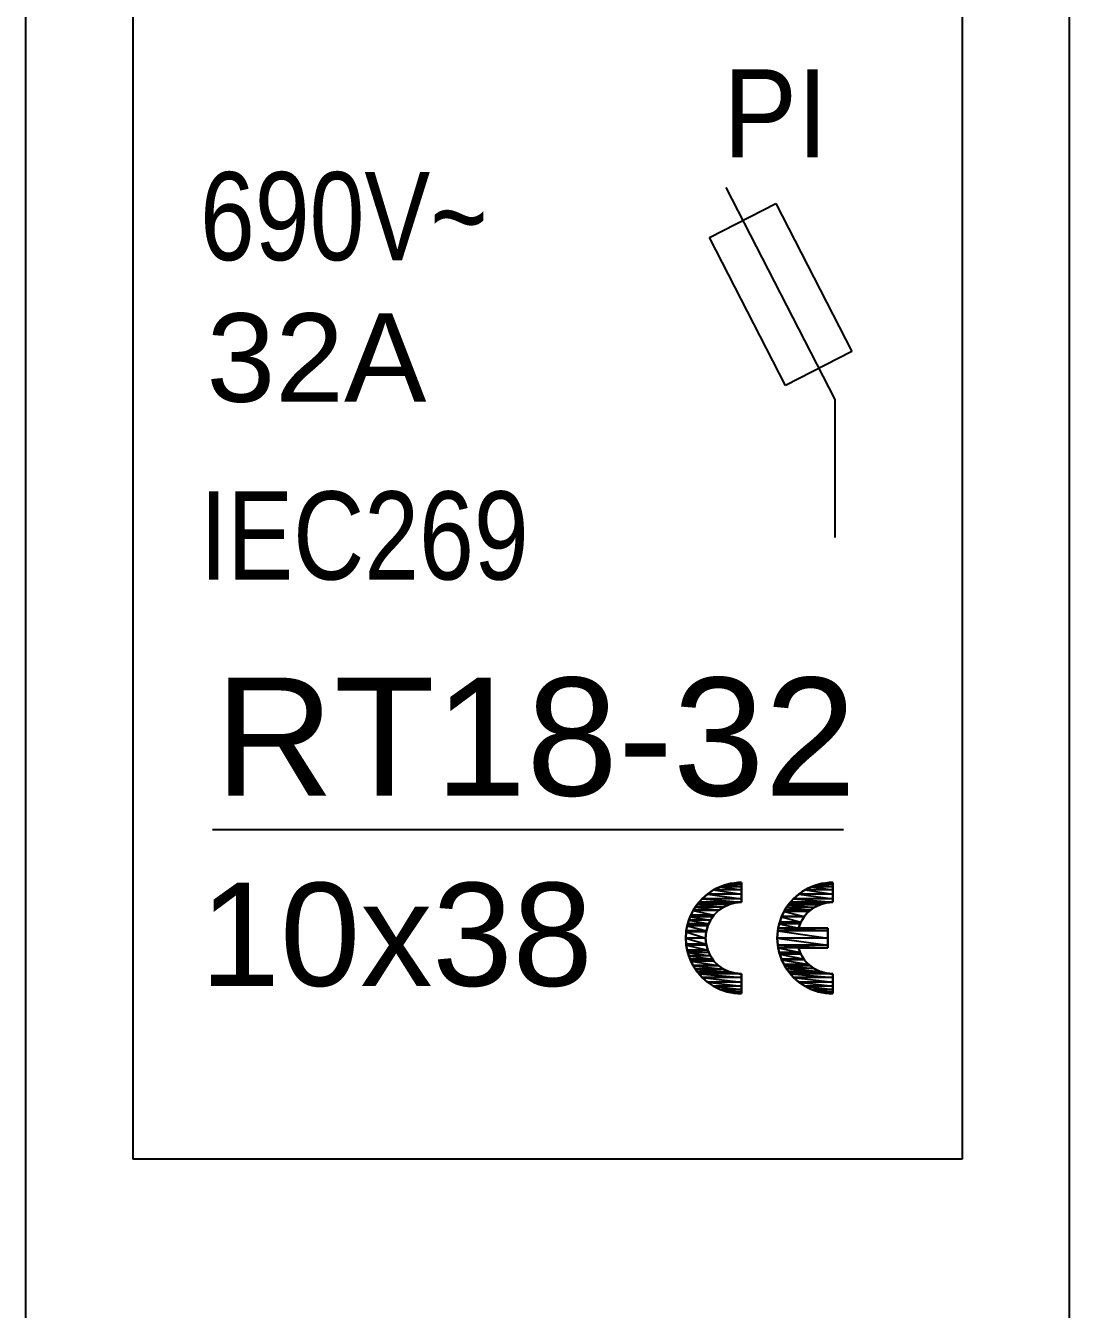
# Model space of a CAD drawing. Header units: millimetres. Extents: x -208796 to -83323, y 30910 to 103951.
# Drawn here: x -99721.23 to -99703.26, y 32904.13 to 32926.24 of the extents above; entities that cross this region are included whole.
import ezdxf

# ---------------------------------------------------------------- set-up
doc = ezdxf.new("R2010")
doc.units = ezdxf.units.MM
doc.header["$LTSCALE"] = 3
doc.layers.add('DUT', color=7, linetype='Continuous')
doc.styles.add('Arial', font='arial.ttf')

# ---------------------------------------------------------------- blocks, each defined once
blk = doc.blocks.new('*U99')
for p, q in [((8.986, 0), (8.986, 79.4816)), ((26.958, 79.4816), (26.958, 0)), ((10.8339, 51.8402), (10.8339, 20.4526)), ((25.1102, 51.8402), (25.1102, 20.4526)), ((21.0418, 37.1903), (22.9184, 33.5372)), ((20.7646, 36.3277), (21.9044, 36.9133)), ((21.9044, 36.9133), (23.2129, 34.3662)), ((22.073, 33.7806), (20.7646, 36.3277)), ((23.2129, 34.3662), (22.073, 33.7806)), ((22.9184, 33.5372), (22.9184, 31.1634)), ((12.2031, 26.1314), (23.0673, 26.1314)), ((21.2476, 25.2147), (21.1846, 25.2084)), ((21.3115, 25.2167), (21.2476, 25.2147)), ((21.3115, 25.2167), (21.3115, 25.2167)), ((22.8211, 25.2147), (22.7581, 25.2084)), ((22.885, 25.2167), (22.8211, 25.2147)), ((22.885, 25.2167), (22.885, 25.2167)), ((20.7299, 25.0199), (20.6818, 24.9806)), ((20.7803, 25.056), (20.7299, 25.0199)), ((20.833, 25.0885), (20.7803, 25.056)), ((20.8875, 25.1179), (20.833, 25.0885)), ((20.944, 25.1435), (20.8875, 25.1179)), ((21.002, 25.1655), (20.944, 25.1435)), ((21.0617, 25.1836), (21.002, 25.1655)), ((21.1225, 25.1981), (21.0617, 25.1836)), ((21.1846, 25.2084), (21.1225, 25.1981)), ((22.3034, 25.0199), (22.2553, 24.9806)), ((22.3538, 25.056), (22.3034, 25.0199)), ((22.4065, 25.0885), (22.3538, 25.056)), ((22.461, 25.1179), (22.4065, 25.0885)), ((22.5175, 25.1435), (22.461, 25.1179)), ((22.5755, 25.1655), (22.5175, 25.1435)), ((22.6352, 25.1836), (22.5755, 25.1655)), ((22.696, 25.1981), (22.6352, 25.1836)), ((22.7581, 25.2084), (22.696, 25.1981)), ((20.5165, 24.7926), (20.4829, 24.7383)), ((20.5534, 24.8439), (20.5165, 24.7926)), ((20.5933, 24.8925), (20.5534, 24.8439)), ((20.6363, 24.938), (20.5933, 24.8925)), ((20.6818, 24.9806), (20.6363, 24.938)), ((20.9692, 24.773), (20.9367, 24.7497)), ((21.0032, 24.7939), (20.9692, 24.773)), ((21.0383, 24.8129), (21.0032, 24.7939)), ((21.0747, 24.8294), (21.0383, 24.8129)), ((21.1121, 24.8435), (21.0747, 24.8294)), ((21.1506, 24.8552), (21.1121, 24.8435)), ((21.1898, 24.8645), (21.1506, 24.8552)), ((21.2297, 24.8712), (21.1898, 24.8645)), ((21.2702, 24.8752), (21.2297, 24.8712)), ((21.3115, 24.8765), (21.2702, 24.8752)), ((21.3115, 24.8765), (21.3115, 24.8765)), ((22.0899, 24.7926), (22.0563, 24.7383)), ((22.1269, 24.8439), (22.0899, 24.7926)), ((22.1668, 24.8925), (22.1269, 24.8439)), ((22.2098, 24.938), (22.1668, 24.8925)), ((22.2553, 24.9806), (22.2098, 24.938)), ((22.554, 24.7804), (22.5139, 24.7524)), ((22.5964, 24.8051), (22.554, 24.7804)), ((22.6407, 24.8264), (22.5964, 24.8051)), ((22.6869, 24.844), (22.6407, 24.8264)), ((22.7345, 24.8581), (22.6869, 24.844)), ((22.7836, 24.8683), (22.7345, 24.8581)), ((22.8337, 24.8745), (22.7836, 24.8683)), ((22.885, 24.8765), (22.8337, 24.8745)), ((22.885, 24.8765), (22.885, 24.8765)), ((20.4045, 24.5656), (20.3866, 24.5056)), ((20.4266, 24.6244), (20.4045, 24.5656)), ((20.4527, 24.6821), (20.4266, 24.6244)), ((20.4829, 24.7383), (20.4527, 24.6821)), ((20.4829, 24.7383), (20.4829, 24.7383)), ((20.7775, 24.5682), (20.758, 24.5321)), ((20.7991, 24.6033), (20.7775, 24.5682)), ((20.7775, 24.5682), (20.7775, 24.5682)), ((20.8229, 24.6363), (20.7991, 24.6033)), ((20.8487, 24.6677), (20.8229, 24.6363)), ((20.8764, 24.697), (20.8487, 24.6677)), ((20.9056, 24.7244), (20.8764, 24.697)), ((20.9367, 24.7497), (20.9056, 24.7244)), ((21.9779, 24.5656), (21.96, 24.5056)), ((22, 24.6244), (21.9779, 24.5656)), ((22.0261, 24.6821), (22, 24.6244)), ((22.0563, 24.7383), (22.0261, 24.6821)), ((22.0563, 24.7383), (22.0563, 24.7383)), ((22.3514, 24.5695), (22.3281, 24.5251)), ((22.3781, 24.6113), (22.3514, 24.5695)), ((22.4078, 24.6509), (22.3781, 24.6113)), ((22.4405, 24.6876), (22.4078, 24.6509)), ((22.4758, 24.7215), (22.4405, 24.6876)), ((22.5139, 24.7524), (22.4758, 24.7215)), ((20.3626, 24.3836), (20.3566, 24.3219)), ((20.3725, 24.445), (20.3626, 24.3836)), ((20.3866, 24.5056), (20.3725, 24.445)), ((20.7, 24.3397), (20.6961, 24.2999)), ((20.7063, 24.3793), (20.7, 24.3397)), ((20.7154, 24.4183), (20.7063, 24.3793)), ((20.727, 24.457), (20.7154, 24.4183)), ((20.7412, 24.4949), (20.727, 24.457)), ((20.758, 24.5321), (20.7412, 24.4949)), ((21.936, 24.3836), (21.93, 24.3219)), ((21.9459, 24.445), (21.936, 24.3836)), ((21.96, 24.5056), (21.9459, 24.445)), ((22.3083, 24.4786), (22.2923, 24.4299)), ((22.2923, 24.4299), (22.7999, 24.4299)), ((22.3281, 24.5251), (22.3083, 24.4786)), ((22.7999, 24.4299), (22.7999, 24.0897)), ((20.3566, 24.3219), (20.3547, 24.2599)), ((20.3547, 24.2599), (20.3566, 24.1981)), ((20.3566, 24.1981), (20.3626, 24.1363)), ((20.3626, 24.1363), (20.3725, 24.0751)), ((20.6961, 24.2999), (20.6949, 24.26)), ((20.6949, 24.26), (20.6961, 24.2202)), ((20.6961, 24.2202), (20.7, 24.1804)), ((20.7, 24.1804), (20.7063, 24.141)), ((20.7063, 24.141), (20.7154, 24.1017)), ((21.93, 24.3219), (21.9281, 24.2599)), ((21.9281, 24.2599), (21.93, 24.1981)), ((21.93, 24.1981), (21.936, 24.1363)), ((21.936, 24.1363), (21.9459, 24.0751)), ((20.3725, 24.0751), (20.3866, 24.0143)), ((20.3866, 24.0143), (20.4045, 23.9545)), ((20.4045, 23.9545), (20.4266, 23.8955)), ((20.4266, 23.8955), (20.4527, 23.8379)), ((20.7154, 24.1017), (20.727, 24.0632)), ((20.727, 24.0632), (20.7412, 24.0252)), ((20.7412, 24.0252), (20.758, 23.988)), ((20.758, 23.988), (20.7775, 23.9516)), ((20.7775, 23.9516), (20.7775, 23.9516)), ((20.7775, 23.9516), (20.7991, 23.9168)), ((20.7991, 23.9168), (20.8229, 23.8837)), ((21.9459, 24.0751), (21.96, 24.0143)), ((21.96, 24.0143), (21.9779, 23.9545)), ((21.9779, 23.9545), (22, 23.8955)), ((22, 23.8955), (22.0261, 23.8379)), ((22.2923, 24.0897), (22.7999, 24.0897)), ((22.2923, 24.0897), (22.2923, 24.0897)), ((22.2923, 24.0897), (22.3083, 24.0413)), ((22.3083, 24.0413), (22.3281, 23.9948)), ((22.3281, 23.9948), (22.3514, 23.9506)), ((22.3514, 23.9506), (22.3781, 23.9086)), ((22.3781, 23.9086), (22.4078, 23.8693)), ((20.4527, 23.8379), (20.4829, 23.7814)), ((20.4829, 23.7814), (20.4829, 23.7814)), ((20.4829, 23.7814), (20.5165, 23.7273)), ((20.5165, 23.7273), (20.5534, 23.6759)), ((20.5534, 23.6759), (20.5933, 23.6274)), ((20.8229, 23.8837), (20.8487, 23.8525)), ((20.8487, 23.8525), (20.8764, 23.823)), ((20.8764, 23.823), (20.9056, 23.7957)), ((20.9056, 23.7957), (20.9367, 23.7703)), ((20.9367, 23.7703), (20.9692, 23.747)), ((20.9692, 23.747), (21.0032, 23.7259)), ((21.0032, 23.7259), (21.0383, 23.7071)), ((21.0383, 23.7071), (21.0747, 23.6906)), ((21.0747, 23.6906), (21.1121, 23.6765)), ((21.1121, 23.6765), (21.1506, 23.6646)), ((21.1506, 23.6646), (21.1898, 23.6555)), ((22.0261, 23.8379), (22.0563, 23.7814)), ((22.0563, 23.7814), (22.0563, 23.7814)), ((22.0563, 23.7814), (22.0899, 23.7273)), ((22.0899, 23.7273), (22.1269, 23.6759)), ((22.1269, 23.6759), (22.1668, 23.6274)), ((22.4078, 23.8693), (22.4405, 23.8324)), ((22.4405, 23.8324), (22.4758, 23.7985)), ((22.4758, 23.7985), (22.5139, 23.7674)), ((22.5139, 23.7674), (22.554, 23.7396)), ((22.554, 23.7396), (22.5964, 23.7149)), ((22.5964, 23.7149), (22.6407, 23.6937)), ((22.6407, 23.6937), (22.6869, 23.6759)), ((22.6869, 23.6759), (22.7345, 23.6619)), ((20.5933, 23.6274), (20.6363, 23.5818)), ((20.6363, 23.5818), (20.6818, 23.5395)), ((20.6818, 23.5395), (20.7299, 23.5001)), ((20.7299, 23.5001), (20.7803, 23.464)), ((20.7803, 23.464), (20.833, 23.4312)), ((21.1898, 23.6555), (21.2297, 23.6487)), ((21.2297, 23.6487), (21.2702, 23.6447)), ((21.2702, 23.6447), (21.3115, 23.6432)), ((22.1668, 23.6274), (22.2098, 23.5818)), ((22.2098, 23.5818), (22.2553, 23.5395)), ((22.2553, 23.5395), (22.3034, 23.5001)), ((22.3034, 23.5001), (22.3538, 23.464)), ((22.3538, 23.464), (22.4065, 23.4312)), ((22.7345, 23.6619), (22.7836, 23.6516)), ((22.7836, 23.6516), (22.8337, 23.6454)), ((22.8337, 23.6454), (22.885, 23.6432)), ((20.833, 23.4312), (20.8875, 23.4021)), ((20.8875, 23.4021), (20.944, 23.3764)), ((20.944, 23.3764), (21.002, 23.3545)), ((21.002, 23.3545), (21.0617, 23.3362)), ((21.0617, 23.3362), (21.1225, 23.3219)), ((21.1225, 23.3219), (21.1846, 23.3115)), ((21.1846, 23.3115), (21.2476, 23.3052)), ((21.2476, 23.3052), (21.3115, 23.303)), ((22.4065, 23.4312), (22.461, 23.4021)), ((22.461, 23.4021), (22.5175, 23.3764)), ((22.5175, 23.3764), (22.5755, 23.3545)), ((22.5755, 23.3545), (22.6352, 23.3362)), ((22.6352, 23.3362), (22.696, 23.3219)), ((22.696, 23.3219), (22.7581, 23.3115)), ((22.7581, 23.3115), (22.8211, 23.3052)), ((22.8211, 23.3052), (22.885, 23.303)), ((25.1102, 20.4526), (10.8339, 20.4526))]:
    blk.add_line(p, q)
at = {"color": 251}
for p, q in [((21.1866, 25.2085), (21.3115, 25.2167)), ((21.3115, 25.2167), (21.1866, 25.2085)), ((21.3115, 25.2167), (21.3115, 25.2085)), ((21.3115, 25.2085), (21.3115, 25.2167)), ((22.7601, 25.2085), (22.885, 25.2167)), ((22.885, 25.2167), (22.7601, 25.2085)), ((22.885, 25.2167), (22.885, 25.2085)), ((22.885, 25.2085), (22.885, 25.2167)), ((20.635, 24.9364), (20.7291, 25.0189)), ((20.7291, 25.0189), (20.635, 24.9364)), ((20.7291, 25.0189), (20.8331, 25.0885)), ((20.8331, 25.0885), (20.7291, 25.0189)), ((21.3115, 25.0189), (20.7291, 25.0189)), ((20.7291, 25.0189), (21.3115, 24.9364)), ((20.7291, 25.0189), (21.3115, 24.9364)), ((21.3115, 25.0189), (20.7291, 25.0189)), ((20.8331, 25.0885), (20.9454, 25.1438)), ((20.9454, 25.1438), (20.8331, 25.0885)), ((21.3115, 25.0885), (20.8331, 25.0885)), ((20.8331, 25.0885), (21.3115, 25.0189)), ((20.8331, 25.0885), (21.3115, 25.0189)), ((21.3115, 25.0885), (20.8331, 25.0885)), ((20.9454, 25.1438), (21.0639, 25.1841)), ((21.0639, 25.1841), (20.9454, 25.1438)), ((21.3115, 25.1438), (20.9454, 25.1438)), ((20.9454, 25.1438), (21.3115, 25.0885)), ((20.9454, 25.1438), (21.3115, 25.0885)), ((21.3115, 25.1438), (20.9454, 25.1438)), ((21.0639, 25.1841), (21.1866, 25.2085)), ((21.1866, 25.2085), (21.0639, 25.1841)), ((21.3115, 25.1841), (21.0639, 25.1841)), ((21.0639, 25.1841), (21.3115, 25.1438)), ((21.0639, 25.1841), (21.3115, 25.1438)), ((21.3115, 25.1841), (21.0639, 25.1841)), ((21.3115, 25.2085), (21.1866, 25.2085)), ((21.1866, 25.2085), (21.3115, 25.1841)), ((21.1866, 25.2085), (21.3115, 25.1841)), ((21.3115, 25.2085), (21.1866, 25.2085)), ((21.3115, 25.1841), (21.3115, 25.2085)), ((21.3115, 25.2085), (21.3115, 25.1841)), ((21.3115, 25.1438), (21.3115, 25.1841)), ((21.3115, 25.1841), (21.3115, 25.1438)), ((21.3115, 25.0885), (21.3115, 25.1438)), ((21.3115, 25.1438), (21.3115, 25.0885)), ((21.3115, 25.0189), (21.3115, 25.0885)), ((21.3115, 25.0885), (21.3115, 25.0189)), ((21.3115, 24.9364), (21.3115, 25.0189)), ((21.3115, 25.0189), (21.3115, 24.9364)), ((22.2084, 24.9364), (22.3025, 25.0189)), ((22.3025, 25.0189), (22.2084, 24.9364)), ((22.3025, 25.0189), (22.4065, 25.0885)), ((22.4065, 25.0885), (22.3025, 25.0189)), ((22.885, 25.0189), (22.3025, 25.0189)), ((22.3025, 25.0189), (22.885, 24.9364)), ((22.3025, 25.0189), (22.885, 24.9364)), ((22.885, 25.0189), (22.3025, 25.0189)), ((22.4065, 25.0885), (22.5188, 25.1438)), ((22.5188, 25.1438), (22.4065, 25.0885)), ((22.885, 25.0885), (22.4065, 25.0885)), ((22.4065, 25.0885), (22.885, 25.0189)), ((22.4065, 25.0885), (22.885, 25.0189)), ((22.885, 25.0885), (22.4065, 25.0885)), ((22.5188, 25.1438), (22.6373, 25.1841)), ((22.6373, 25.1841), (22.5188, 25.1438)), ((22.885, 25.1438), (22.5188, 25.1438)), ((22.5188, 25.1438), (22.885, 25.0885)), ((22.5188, 25.1438), (22.885, 25.0885)), ((22.885, 25.1438), (22.5188, 25.1438)), ((22.6373, 25.1841), (22.7601, 25.2085)), ((22.7601, 25.2085), (22.6373, 25.1841)), ((22.885, 25.1841), (22.6373, 25.1841)), ((22.6373, 25.1841), (22.885, 25.1438)), ((22.6373, 25.1841), (22.885, 25.1438)), ((22.885, 25.1841), (22.6373, 25.1841)), ((22.885, 25.2085), (22.7601, 25.2085)), ((22.7601, 25.2085), (22.885, 25.1841)), ((22.7601, 25.2085), (22.885, 25.1841)), ((22.885, 25.2085), (22.7601, 25.2085)), ((22.885, 25.1841), (22.885, 25.2085)), ((22.885, 25.2085), (22.885, 25.1841)), ((22.885, 25.1438), (22.885, 25.1841)), ((22.885, 25.1841), (22.885, 25.1438)), ((22.885, 25.0885), (22.885, 25.1438)), ((22.885, 25.1438), (22.885, 25.0885)), ((22.885, 25.0189), (22.885, 25.0885)), ((22.885, 25.0885), (22.885, 25.0189)), ((22.885, 24.9364), (22.885, 25.0189)), ((22.885, 25.0189), (22.885, 24.9364)), ((20.4829, 24.7383), (20.5201, 24.7939)), ((20.5201, 24.7939), (20.4829, 24.7383)), ((20.5201, 24.7939), (20.5504, 24.8393)), ((20.5504, 24.8393), (20.5201, 24.7939)), ((21.0032, 24.7939), (20.5201, 24.7939)), ((20.5201, 24.7939), (20.9238, 24.7383)), ((20.5201, 24.7939), (20.9238, 24.7383)), ((21.0032, 24.7939), (20.5201, 24.7939)), ((20.5504, 24.8393), (20.5524, 24.8423)), ((20.5524, 24.8423), (20.5504, 24.8393)), ((21.1006, 24.8393), (20.5504, 24.8393)), ((20.5504, 24.8393), (21.0032, 24.7939)), ((20.5504, 24.8393), (21.0032, 24.7939)), ((21.1006, 24.8393), (20.5504, 24.8393)), ((20.5524, 24.8423), (20.5742, 24.8671)), ((20.5742, 24.8671), (20.5524, 24.8423)), ((21.112, 24.8423), (20.5524, 24.8423)), ((20.5524, 24.8423), (21.1006, 24.8393)), ((20.5524, 24.8423), (21.1006, 24.8393)), ((21.112, 24.8423), (20.5524, 24.8423)), ((20.5742, 24.8671), (20.5824, 24.8765)), ((20.5824, 24.8765), (20.5742, 24.8671)), ((21.2045, 24.8671), (20.5742, 24.8671)), ((20.5742, 24.8671), (21.112, 24.8423)), ((20.5742, 24.8671), (21.112, 24.8423)), ((21.2045, 24.8671), (20.5742, 24.8671)), ((20.5824, 24.8765), (20.635, 24.9364)), ((20.635, 24.9364), (20.5824, 24.8765)), ((21.3115, 24.8765), (20.5824, 24.8765)), ((20.5824, 24.8765), (21.2045, 24.8671)), ((20.5824, 24.8765), (21.2045, 24.8671)), ((21.3115, 24.8765), (20.5824, 24.8765)), ((21.3115, 24.9364), (20.635, 24.9364)), ((20.635, 24.9364), (21.3115, 24.8765)), ((20.635, 24.9364), (21.3115, 24.8765)), ((21.3115, 24.9364), (20.635, 24.9364)), ((20.9238, 24.7383), (21.0032, 24.7939)), ((21.0032, 24.7939), (20.9238, 24.7383)), ((21.0032, 24.7939), (21.1006, 24.8393)), ((21.1006, 24.8393), (21.0032, 24.7939)), ((21.1006, 24.8393), (21.112, 24.8423)), ((21.112, 24.8423), (21.1006, 24.8393)), ((21.112, 24.8423), (21.2045, 24.8671)), ((21.2045, 24.8671), (21.112, 24.8423)), ((21.2045, 24.8671), (21.3115, 24.8765)), ((21.3115, 24.8765), (21.2045, 24.8671)), ((21.3115, 24.8765), (21.3115, 24.9364)), ((21.3115, 24.9364), (21.3115, 24.8765)), ((22.0563, 24.7383), (22.0872, 24.7844)), ((22.0872, 24.7844), (22.0563, 24.7383)), ((22.0872, 24.7844), (22.121, 24.835)), ((22.121, 24.835), (22.0872, 24.7844)), ((22.5609, 24.7844), (22.0872, 24.7844)), ((22.0872, 24.7844), (22.4996, 24.7383)), ((22.0872, 24.7844), (22.4996, 24.7383)), ((22.5609, 24.7844), (22.0872, 24.7844)), ((22.121, 24.835), (22.1259, 24.8423)), ((22.1259, 24.8423), (22.121, 24.835)), ((22.6626, 24.835), (22.121, 24.835)), ((22.121, 24.835), (22.5609, 24.7844)), ((22.121, 24.835), (22.5609, 24.7844)), ((22.6626, 24.835), (22.121, 24.835)), ((22.1259, 24.8423), (22.1466, 24.866)), ((22.1466, 24.866), (22.1259, 24.8423)), ((22.6885, 24.8423), (22.1259, 24.8423)), ((22.1259, 24.8423), (22.6626, 24.835)), ((22.1259, 24.8423), (22.6626, 24.835)), ((22.6885, 24.8423), (22.1259, 24.8423)), ((22.1466, 24.866), (22.1558, 24.8765)), ((22.1558, 24.8765), (22.1466, 24.866)), ((22.7719, 24.866), (22.1466, 24.866)), ((22.1466, 24.866), (22.6885, 24.8423)), ((22.1466, 24.866), (22.6885, 24.8423)), ((22.7719, 24.866), (22.1466, 24.866)), ((22.1558, 24.8765), (22.2084, 24.9364)), ((22.2084, 24.9364), (22.1558, 24.8765)), ((22.885, 24.8765), (22.1558, 24.8765)), ((22.1558, 24.8765), (22.7719, 24.866)), ((22.1558, 24.8765), (22.7719, 24.866)), ((22.885, 24.8765), (22.1558, 24.8765)), ((22.885, 24.9364), (22.2084, 24.9364)), ((22.2084, 24.9364), (22.885, 24.8765)), ((22.2084, 24.9364), (22.885, 24.8765)), ((22.885, 24.9364), (22.2084, 24.9364)), ((22.4996, 24.7383), (22.5609, 24.7844)), ((22.5609, 24.7844), (22.4996, 24.7383)), ((22.5609, 24.7844), (22.6626, 24.835)), ((22.6626, 24.835), (22.5609, 24.7844)), ((22.6626, 24.835), (22.6885, 24.8423)), ((22.6885, 24.8423), (22.6626, 24.835)), ((22.6885, 24.8423), (22.7719, 24.866)), ((22.7719, 24.866), (22.6885, 24.8423)), ((22.7719, 24.866), (22.885, 24.8765)), ((22.885, 24.8765), (22.7719, 24.866)), ((22.885, 24.8765), (22.885, 24.9364)), ((22.885, 24.9364), (22.885, 24.8765)), ((20.3873, 24.5075), (20.4079, 24.5682)), ((20.4079, 24.5682), (20.3873, 24.5075)), ((20.4079, 24.5682), (20.4276, 24.626)), ((20.4276, 24.626), (20.4079, 24.5682)), ((20.7775, 24.5682), (20.4079, 24.5682)), ((20.4079, 24.5682), (20.7492, 24.5075)), ((20.4079, 24.5682), (20.7492, 24.5075)), ((20.7775, 24.5682), (20.4079, 24.5682)), ((20.4276, 24.626), (20.4425, 24.6562)), ((20.4425, 24.6562), (20.4276, 24.626)), ((20.818, 24.626), (20.4276, 24.626)), ((20.4276, 24.626), (20.7775, 24.5682)), ((20.4276, 24.626), (20.7775, 24.5682)), ((20.818, 24.626), (20.4276, 24.626)), ((20.4425, 24.6562), (20.4799, 24.7322)), ((20.4799, 24.7322), (20.4425, 24.6562)), ((20.8392, 24.6562), (20.4425, 24.6562)), ((20.4425, 24.6562), (20.818, 24.626)), ((20.4425, 24.6562), (20.818, 24.626)), ((20.8392, 24.6562), (20.4425, 24.6562)), ((20.4799, 24.7322), (20.4829, 24.7383)), ((20.4829, 24.7383), (20.4799, 24.7322)), ((20.9152, 24.7322), (20.4799, 24.7322)), ((20.4799, 24.7322), (20.8392, 24.6562)), ((20.4799, 24.7322), (20.8392, 24.6562)), ((20.9152, 24.7322), (20.4799, 24.7322)), ((20.9238, 24.7383), (20.4829, 24.7383)), ((20.4829, 24.7383), (20.9152, 24.7322)), ((20.4829, 24.7383), (20.9152, 24.7322)), ((20.9238, 24.7383), (20.4829, 24.7383)), ((20.7492, 24.5075), (20.7775, 24.5682)), ((20.7775, 24.5682), (20.7492, 24.5075)), ((20.7775, 24.5682), (20.818, 24.626)), ((20.818, 24.626), (20.7775, 24.5682)), ((20.818, 24.626), (20.8392, 24.6562)), ((20.8392, 24.6562), (20.818, 24.626)), ((20.8392, 24.6562), (20.9152, 24.7322)), ((20.9152, 24.7322), (20.8392, 24.6562)), ((20.9152, 24.7322), (20.9238, 24.7383)), ((20.9238, 24.7383), (20.9152, 24.7322)), ((21.9704, 24.5358), (22.001, 24.626)), ((22.001, 24.626), (21.9704, 24.5358)), ((22.001, 24.626), (22.0041, 24.6323)), ((22.0041, 24.6323), (22.001, 24.626)), ((22.3896, 24.626), (22.001, 24.626)), ((22.001, 24.626), (22.3335, 24.5358)), ((22.001, 24.626), (22.3335, 24.5358)), ((22.3896, 24.626), (22.001, 24.626)), ((22.0041, 24.6323), (22.0454, 24.7161)), ((22.0454, 24.7161), (22.0041, 24.6323)), ((22.3935, 24.6323), (22.0041, 24.6323)), ((22.0041, 24.6323), (22.3896, 24.626)), ((22.0041, 24.6323), (22.3896, 24.626)), ((22.3935, 24.6323), (22.0041, 24.6323)), ((22.0454, 24.7161), (22.0563, 24.7383)), ((22.0563, 24.7383), (22.0454, 24.7161)), ((22.4702, 24.7161), (22.0454, 24.7161)), ((22.0454, 24.7161), (22.3935, 24.6323)), ((22.0454, 24.7161), (22.3935, 24.6323)), ((22.4702, 24.7161), (22.0454, 24.7161)), ((22.4996, 24.7383), (22.0563, 24.7383)), ((22.0563, 24.7383), (22.4702, 24.7161)), ((22.0563, 24.7383), (22.4702, 24.7161)), ((22.4996, 24.7383), (22.0563, 24.7383)), ((22.3335, 24.5358), (22.3896, 24.626)), ((22.3896, 24.626), (22.3335, 24.5358)), ((22.3896, 24.626), (22.3935, 24.6323)), ((22.3935, 24.6323), (22.3896, 24.626)), ((22.3935, 24.6323), (22.4702, 24.7161)), ((22.4702, 24.7161), (22.3935, 24.6323)), ((22.4702, 24.7161), (22.4996, 24.7383)), ((22.4996, 24.7383), (22.4702, 24.7161)), ((20.3547, 24.2599), (20.3617, 24.3669)), ((20.3617, 24.3669), (20.3547, 24.2599)), ((20.3617, 24.3669), (20.3629, 24.3847)), ((20.3629, 24.3847), (20.3617, 24.3669)), ((20.7043, 24.3669), (20.3617, 24.3669)), ((20.3617, 24.3669), (20.6949, 24.2599)), ((20.3617, 24.3669), (20.6949, 24.2599)), ((20.7043, 24.3669), (20.3617, 24.3669)), ((20.3629, 24.3847), (20.38, 24.4707)), ((20.38, 24.4707), (20.3629, 24.3847)), ((20.709, 24.3847), (20.3629, 24.3847)), ((20.3629, 24.3847), (20.7043, 24.3669)), ((20.3629, 24.3847), (20.7043, 24.3669)), ((20.709, 24.3847), (20.3629, 24.3847)), ((20.38, 24.4707), (20.3873, 24.5075)), ((20.3873, 24.5075), (20.38, 24.4707)), ((20.7321, 24.4707), (20.38, 24.4707)), ((20.38, 24.4707), (20.709, 24.3847)), ((20.38, 24.4707), (20.709, 24.3847)), ((20.7321, 24.4707), (20.38, 24.4707)), ((20.7492, 24.5075), (20.3873, 24.5075)), ((20.3873, 24.5075), (20.7321, 24.4707)), ((20.3873, 24.5075), (20.7321, 24.4707)), ((20.7492, 24.5075), (20.3873, 24.5075)), ((20.6949, 24.2599), (20.7043, 24.3669)), ((20.7043, 24.3669), (20.6949, 24.2599)), ((20.7043, 24.3669), (20.709, 24.3847)), ((20.709, 24.3847), (20.7043, 24.3669)), ((20.709, 24.3847), (20.7321, 24.4707)), ((20.7321, 24.4707), (20.709, 24.3847)), ((20.7321, 24.4707), (20.7492, 24.5075)), ((20.7492, 24.5075), (20.7321, 24.4707)), ((21.9282, 24.2599), (21.9363, 24.3847)), ((21.9363, 24.3847), (21.9282, 24.2599)), ((21.9363, 24.3847), (21.9453, 24.4299)), ((21.9453, 24.4299), (21.9363, 24.3847)), ((22.7999, 24.3847), (21.9363, 24.3847)), ((21.9363, 24.3847), (22.7999, 24.2599)), ((21.9363, 24.3847), (22.7999, 24.2599)), ((22.7999, 24.3847), (21.9363, 24.3847)), ((21.9453, 24.4299), (21.9608, 24.5075)), ((21.9608, 24.5075), (21.9453, 24.4299)), ((22.2923, 24.4299), (21.9453, 24.4299)), ((21.9453, 24.4299), (22.7999, 24.3847)), ((21.9453, 24.4299), (22.7999, 24.3847)), ((22.7999, 24.4299), (21.9453, 24.4299)), ((21.9608, 24.5075), (21.9704, 24.5358)), ((21.9704, 24.5358), (21.9608, 24.5075)), ((22.3225, 24.5075), (21.9608, 24.5075)), ((21.9608, 24.5075), (22.2923, 24.4299)), ((21.9608, 24.5075), (22.2923, 24.4299)), ((22.3225, 24.5075), (21.9608, 24.5075)), ((22.3335, 24.5358), (21.9704, 24.5358)), ((21.9704, 24.5358), (22.3225, 24.5075)), ((21.9704, 24.5358), (22.3225, 24.5075)), ((22.3335, 24.5358), (21.9704, 24.5358)), ((22.2923, 24.4299), (22.3225, 24.5075)), ((22.3225, 24.5075), (22.2923, 24.4299)), ((22.2923, 24.4299), (22.7999, 24.4299)), ((22.2923, 24.4299), (22.2923, 24.4299)), ((22.2923, 24.4299), (22.7999, 24.4299)), ((22.3225, 24.5075), (22.3335, 24.5358)), ((22.3335, 24.5358), (22.3225, 24.5075)), ((22.7999, 24.3847), (22.7999, 24.4299)), ((22.7999, 24.4299), (22.7999, 24.3847)), ((22.7999, 24.2599), (22.7999, 24.3847)), ((22.7999, 24.3847), (22.7999, 24.2599)), ((20.6949, 24.2599), (20.3547, 24.2599)), ((20.3547, 24.2599), (20.7043, 24.1528)), ((20.3617, 24.1528), (20.3547, 24.2599)), ((20.3547, 24.2599), (20.7043, 24.1528)), ((20.6949, 24.2599), (20.3547, 24.2599)), ((20.3547, 24.2599), (20.3617, 24.1528)), ((20.7043, 24.1528), (20.3617, 24.1528)), ((20.3617, 24.1528), (20.709, 24.135)), ((20.3629, 24.135), (20.3617, 24.1528)), ((20.3617, 24.1528), (20.709, 24.135)), ((20.7043, 24.1528), (20.3617, 24.1528)), ((20.3617, 24.1528), (20.3629, 24.135)), ((20.709, 24.135), (20.3629, 24.135)), ((20.3629, 24.135), (20.7321, 24.049)), ((20.38, 24.049), (20.3629, 24.135)), ((20.3629, 24.135), (20.7321, 24.049)), ((20.709, 24.135), (20.3629, 24.135)), ((20.3629, 24.135), (20.38, 24.049)), ((20.7043, 24.1528), (20.6949, 24.2599)), ((20.6949, 24.2599), (20.7043, 24.1528)), ((20.709, 24.135), (20.7043, 24.1528)), ((20.7043, 24.1528), (20.709, 24.135)), ((20.7321, 24.049), (20.709, 24.135)), ((20.709, 24.135), (20.7321, 24.049)), ((22.7999, 24.2599), (21.9282, 24.2599)), ((21.9282, 24.2599), (22.7999, 24.135)), ((21.9363, 24.135), (21.9282, 24.2599)), ((21.9282, 24.2599), (22.7999, 24.135)), ((22.7999, 24.2599), (21.9282, 24.2599)), ((21.9282, 24.2599), (21.9363, 24.135)), ((22.7999, 24.135), (21.9363, 24.135)), ((21.9363, 24.135), (22.7999, 24.0897)), ((21.9453, 24.0897), (21.9363, 24.135)), ((21.9363, 24.135), (22.7999, 24.0897)), ((22.7999, 24.135), (21.9363, 24.135)), ((21.9363, 24.135), (21.9453, 24.0897)), ((22.7999, 24.135), (22.7999, 24.2599)), ((22.7999, 24.2599), (22.7999, 24.135)), ((22.7999, 24.0897), (22.7999, 24.135)), ((22.7999, 24.135), (22.7999, 24.0897)), ((20.7321, 24.049), (20.38, 24.049)), ((20.38, 24.049), (20.7492, 24.0122)), ((20.3873, 24.0122), (20.38, 24.049)), ((20.38, 24.049), (20.7492, 24.0122)), ((20.7321, 24.049), (20.38, 24.049)), ((20.38, 24.049), (20.3873, 24.0122)), ((20.7492, 24.0122), (20.3873, 24.0122)), ((20.3873, 24.0122), (20.7775, 23.9516)), ((20.4079, 23.9516), (20.3873, 24.0122)), ((20.3873, 24.0122), (20.7775, 23.9516)), ((20.7492, 24.0122), (20.3873, 24.0122)), ((20.3873, 24.0122), (20.4079, 23.9516)), ((20.7775, 23.9516), (20.4079, 23.9516)), ((20.4079, 23.9516), (20.818, 23.8937)), ((20.4276, 23.8937), (20.4079, 23.9516)), ((20.4079, 23.9516), (20.818, 23.8937)), ((20.7775, 23.9516), (20.4079, 23.9516)), ((20.4079, 23.9516), (20.4276, 23.8937)), ((20.818, 23.8937), (20.4276, 23.8937)), ((20.4276, 23.8937), (20.8392, 23.8635)), ((20.4425, 23.8635), (20.4276, 23.8937)), ((20.4276, 23.8937), (20.8392, 23.8635)), ((20.818, 23.8937), (20.4276, 23.8937)), ((20.4276, 23.8937), (20.4425, 23.8635)), ((20.7492, 24.0122), (20.7321, 24.049)), ((20.7321, 24.049), (20.7492, 24.0122)), ((20.7775, 23.9516), (20.7492, 24.0122)), ((20.7492, 24.0122), (20.7775, 23.9516)), ((20.818, 23.8937), (20.7775, 23.9516)), ((20.7775, 23.9516), (20.818, 23.8937)), ((20.8392, 23.8635), (20.818, 23.8937)), ((20.818, 23.8937), (20.8392, 23.8635)), ((22.7999, 24.0897), (21.9453, 24.0897)), ((21.9453, 24.0897), (22.3225, 24.0122)), ((21.9608, 24.0122), (21.9453, 24.0897)), ((21.9453, 24.0897), (22.3225, 24.0122)), ((22.2923, 24.0897), (21.9453, 24.0897)), ((21.9453, 24.0897), (21.9608, 24.0122)), ((22.3225, 24.0122), (21.9608, 24.0122)), ((21.9608, 24.0122), (22.3335, 23.9839)), ((21.9704, 23.9839), (21.9608, 24.0122)), ((21.9608, 24.0122), (22.3335, 23.9839)), ((22.3225, 24.0122), (21.9608, 24.0122)), ((21.9608, 24.0122), (21.9704, 23.9839)), ((22.3335, 23.9839), (21.9704, 23.9839)), ((21.9704, 23.9839), (22.3896, 23.8937)), ((22.001, 23.8937), (21.9704, 23.9839)), ((21.9704, 23.9839), (22.3896, 23.8937)), ((22.3335, 23.9839), (21.9704, 23.9839)), ((21.9704, 23.9839), (22.001, 23.8937)), ((22.3896, 23.8937), (22.001, 23.8937)), ((22.001, 23.8937), (22.3935, 23.8875)), ((22.0041, 23.8875), (22.001, 23.8937)), ((22.001, 23.8937), (22.3935, 23.8875)), ((22.3896, 23.8937), (22.001, 23.8937)), ((22.001, 23.8937), (22.0041, 23.8875)), ((22.3935, 23.8875), (22.0041, 23.8875)), ((22.0041, 23.8875), (22.4702, 23.8036)), ((22.0454, 23.8036), (22.0041, 23.8875)), ((22.0041, 23.8875), (22.4702, 23.8036)), ((22.3935, 23.8875), (22.0041, 23.8875)), ((22.0041, 23.8875), (22.0454, 23.8036)), ((22.2923, 24.0897), (22.7999, 24.0897)), ((22.2923, 24.0897), (22.2923, 24.0897)), ((22.3225, 24.0122), (22.2923, 24.0897)), ((22.2923, 24.0897), (22.7999, 24.0897)), ((22.2923, 24.0897), (22.3225, 24.0122)), ((22.3335, 23.9839), (22.3225, 24.0122)), ((22.3225, 24.0122), (22.3335, 23.9839)), ((22.3896, 23.8937), (22.3335, 23.9839)), ((22.3335, 23.9839), (22.3896, 23.8937)), ((22.3935, 23.8875), (22.3896, 23.8937)), ((22.3896, 23.8937), (22.3935, 23.8875)), ((22.4702, 23.8036), (22.3935, 23.8875)), ((22.3935, 23.8875), (22.4702, 23.8036)), ((20.8392, 23.8635), (20.4425, 23.8635)), ((20.4425, 23.8635), (20.9152, 23.7875)), ((20.4799, 23.7875), (20.4425, 23.8635)), ((20.4425, 23.8635), (20.9152, 23.7875)), ((20.8392, 23.8635), (20.4425, 23.8635)), ((20.4425, 23.8635), (20.4799, 23.7875)), ((20.9152, 23.7875), (20.4799, 23.7875)), ((20.4799, 23.7875), (20.9238, 23.7814)), ((20.4829, 23.7814), (20.4799, 23.7875)), ((20.4799, 23.7875), (20.9238, 23.7814)), ((20.9152, 23.7875), (20.4799, 23.7875)), ((20.4799, 23.7875), (20.4829, 23.7814)), ((20.9238, 23.7814), (20.4829, 23.7814)), ((20.4829, 23.7814), (21.0032, 23.7259)), ((20.5201, 23.7259), (20.4829, 23.7814)), ((20.4829, 23.7814), (21.0032, 23.7259)), ((20.9238, 23.7814), (20.4829, 23.7814)), ((20.4829, 23.7814), (20.5201, 23.7259)), ((21.0032, 23.7259), (20.5201, 23.7259)), ((20.5201, 23.7259), (21.1006, 23.6804)), ((20.5504, 23.6804), (20.5201, 23.7259)), ((20.5201, 23.7259), (21.1006, 23.6804)), ((21.0032, 23.7259), (20.5201, 23.7259)), ((20.5201, 23.7259), (20.5504, 23.6804)), ((21.1006, 23.6804), (20.5504, 23.6804)), ((20.5504, 23.6804), (21.112, 23.6774)), ((20.5524, 23.6774), (20.5504, 23.6804)), ((20.5504, 23.6804), (21.112, 23.6774)), ((21.1006, 23.6804), (20.5504, 23.6804)), ((20.5504, 23.6804), (20.5524, 23.6774)), ((21.112, 23.6774), (20.5524, 23.6774)), ((20.5524, 23.6774), (21.2045, 23.6526)), ((20.5742, 23.6526), (20.5524, 23.6774)), ((20.5524, 23.6774), (21.2045, 23.6526)), ((21.112, 23.6774), (20.5524, 23.6774)), ((20.5524, 23.6774), (20.5742, 23.6526)), ((20.9152, 23.7875), (20.8392, 23.8635)), ((20.8392, 23.8635), (20.9152, 23.7875)), ((20.9238, 23.7814), (20.9152, 23.7875)), ((20.9152, 23.7875), (20.9238, 23.7814)), ((21.0032, 23.7259), (20.9238, 23.7814)), ((20.9238, 23.7814), (21.0032, 23.7259)), ((21.1006, 23.6804), (21.0032, 23.7259)), ((21.0032, 23.7259), (21.1006, 23.6804)), ((21.112, 23.6774), (21.1006, 23.6804)), ((21.1006, 23.6804), (21.112, 23.6774)), ((21.2045, 23.6526), (21.112, 23.6774)), ((21.112, 23.6774), (21.2045, 23.6526)), ((22.4702, 23.8036), (22.0454, 23.8036)), ((22.0454, 23.8036), (22.4996, 23.7814)), ((22.0563, 23.7814), (22.0454, 23.8036)), ((22.0454, 23.8036), (22.4996, 23.7814)), ((22.4702, 23.8036), (22.0454, 23.8036)), ((22.0454, 23.8036), (22.0563, 23.7814)), ((22.4996, 23.7814), (22.0563, 23.7814)), ((22.0563, 23.7814), (22.5609, 23.7353)), ((22.0872, 23.7353), (22.0563, 23.7814)), ((22.0563, 23.7814), (22.5609, 23.7353)), ((22.4996, 23.7814), (22.0563, 23.7814)), ((22.0563, 23.7814), (22.0872, 23.7353)), ((22.5609, 23.7353), (22.0872, 23.7353)), ((22.0872, 23.7353), (22.6626, 23.6847)), ((22.121, 23.6847), (22.0872, 23.7353)), ((22.0872, 23.7353), (22.6626, 23.6847)), ((22.5609, 23.7353), (22.0872, 23.7353)), ((22.0872, 23.7353), (22.121, 23.6847)), ((22.6626, 23.6847), (22.121, 23.6847)), ((22.121, 23.6847), (22.6885, 23.6774)), ((22.1259, 23.6774), (22.121, 23.6847)), ((22.121, 23.6847), (22.6885, 23.6774)), ((22.6626, 23.6847), (22.121, 23.6847)), ((22.121, 23.6847), (22.1259, 23.6774)), ((22.6885, 23.6774), (22.1259, 23.6774)), ((22.1259, 23.6774), (22.7719, 23.6537)), ((22.1466, 23.6537), (22.1259, 23.6774)), ((22.1259, 23.6774), (22.7719, 23.6537)), ((22.6885, 23.6774), (22.1259, 23.6774)), ((22.1259, 23.6774), (22.1466, 23.6537)), ((22.4996, 23.7814), (22.4702, 23.8036)), ((22.4702, 23.8036), (22.4996, 23.7814)), ((22.5609, 23.7353), (22.4996, 23.7814)), ((22.4996, 23.7814), (22.5609, 23.7353)), ((22.6626, 23.6847), (22.5609, 23.7353)), ((22.5609, 23.7353), (22.6626, 23.6847)), ((22.6885, 23.6774), (22.6626, 23.6847)), ((22.6626, 23.6847), (22.6885, 23.6774)), ((22.7719, 23.6537), (22.6885, 23.6774)), ((22.6885, 23.6774), (22.7719, 23.6537)), ((21.2045, 23.6526), (20.5742, 23.6526)), ((20.5742, 23.6526), (21.3115, 23.6432)), ((20.5824, 23.6432), (20.5742, 23.6526)), ((20.5742, 23.6526), (21.3115, 23.6432)), ((21.2045, 23.6526), (20.5742, 23.6526)), ((20.5742, 23.6526), (20.5824, 23.6432)), ((21.3115, 23.6432), (20.5824, 23.6432)), ((20.5824, 23.6432), (21.3115, 23.5833)), ((20.635, 23.5833), (20.5824, 23.6432)), ((20.5824, 23.6432), (21.3115, 23.5833)), ((21.3115, 23.6432), (20.5824, 23.6432)), ((20.5824, 23.6432), (20.635, 23.5833)), ((21.3115, 23.5833), (20.635, 23.5833)), ((20.635, 23.5833), (21.3115, 23.5008)), ((20.7291, 23.5008), (20.635, 23.5833)), ((20.635, 23.5833), (21.3115, 23.5008)), ((21.3115, 23.5833), (20.635, 23.5833)), ((20.635, 23.5833), (20.7291, 23.5008)), ((21.3115, 23.5008), (20.7291, 23.5008)), ((20.7291, 23.5008), (21.3115, 23.4312)), ((20.8331, 23.4312), (20.7291, 23.5008)), ((20.7291, 23.5008), (21.3115, 23.4312)), ((21.3115, 23.5008), (20.7291, 23.5008)), ((20.7291, 23.5008), (20.8331, 23.4312)), ((21.3115, 23.6432), (21.2045, 23.6526)), ((21.2045, 23.6526), (21.3115, 23.6432)), ((21.3115, 23.5833), (21.3115, 23.6432)), ((21.3115, 23.6432), (21.3115, 23.5833)), ((21.3115, 23.5008), (21.3115, 23.5833)), ((21.3115, 23.5833), (21.3115, 23.5008)), ((21.3115, 23.4312), (21.3115, 23.5008)), ((21.3115, 23.5008), (21.3115, 23.4312)), ((22.7719, 23.6537), (22.1466, 23.6537)), ((22.1466, 23.6537), (22.885, 23.6432)), ((22.1558, 23.6432), (22.1466, 23.6537)), ((22.1466, 23.6537), (22.885, 23.6432)), ((22.7719, 23.6537), (22.1466, 23.6537)), ((22.1466, 23.6537), (22.1558, 23.6432)), ((22.885, 23.6432), (22.1558, 23.6432)), ((22.1558, 23.6432), (22.885, 23.5833)), ((22.2084, 23.5833), (22.1558, 23.6432)), ((22.1558, 23.6432), (22.885, 23.5833)), ((22.885, 23.6432), (22.1558, 23.6432)), ((22.1558, 23.6432), (22.2084, 23.5833)), ((22.885, 23.5833), (22.2084, 23.5833)), ((22.2084, 23.5833), (22.885, 23.5008)), ((22.3025, 23.5008), (22.2084, 23.5833)), ((22.2084, 23.5833), (22.885, 23.5008)), ((22.885, 23.5833), (22.2084, 23.5833)), ((22.2084, 23.5833), (22.3025, 23.5008)), ((22.885, 23.5008), (22.3025, 23.5008)), ((22.3025, 23.5008), (22.885, 23.4312)), ((22.4065, 23.4312), (22.3025, 23.5008)), ((22.3025, 23.5008), (22.885, 23.4312)), ((22.885, 23.5008), (22.3025, 23.5008)), ((22.3025, 23.5008), (22.4065, 23.4312)), ((22.885, 23.6432), (22.7719, 23.6537)), ((22.7719, 23.6537), (22.885, 23.6432)), ((22.885, 23.5833), (22.885, 23.6432)), ((22.885, 23.6432), (22.885, 23.5833)), ((22.885, 23.5008), (22.885, 23.5833)), ((22.885, 23.5833), (22.885, 23.5008)), ((22.885, 23.4312), (22.885, 23.5008)), ((22.885, 23.5008), (22.885, 23.4312)), ((21.3115, 23.4312), (20.8331, 23.4312)), ((20.8331, 23.4312), (21.3115, 23.3759)), ((20.9454, 23.3759), (20.8331, 23.4312)), ((20.8331, 23.4312), (21.3115, 23.3759)), ((21.3115, 23.4312), (20.8331, 23.4312)), ((20.8331, 23.4312), (20.9454, 23.3759)), ((21.3115, 23.3759), (20.9454, 23.3759)), ((20.9454, 23.3759), (21.3115, 23.3356)), ((21.0639, 23.3356), (20.9454, 23.3759)), ((20.9454, 23.3759), (21.3115, 23.3356)), ((21.3115, 23.3759), (20.9454, 23.3759)), ((20.9454, 23.3759), (21.0639, 23.3356)), ((21.3115, 23.3356), (21.0639, 23.3356)), ((21.0639, 23.3356), (21.3115, 23.3112)), ((21.1866, 23.3112), (21.0639, 23.3356)), ((21.0639, 23.3356), (21.3115, 23.3112)), ((21.3115, 23.3356), (21.0639, 23.3356)), ((21.0639, 23.3356), (21.1866, 23.3112)), ((21.3115, 23.3112), (21.1866, 23.3112)), ((21.1866, 23.3112), (21.3115, 23.303)), ((21.3115, 23.3112), (21.1866, 23.3112)), ((21.3115, 23.303), (21.1866, 23.3112)), ((21.3115, 23.3759), (21.3115, 23.4312)), ((21.3115, 23.4312), (21.3115, 23.3759)), ((21.3115, 23.3356), (21.3115, 23.3759)), ((21.3115, 23.3759), (21.3115, 23.3356)), ((21.3115, 23.3112), (21.3115, 23.3356)), ((21.3115, 23.3356), (21.3115, 23.3112)), ((21.3115, 23.303), (21.3115, 23.3112)), ((21.3115, 23.3112), (21.3115, 23.303)), ((22.885, 23.4312), (22.4065, 23.4312)), ((22.4065, 23.4312), (22.885, 23.3759)), ((22.5188, 23.3759), (22.4065, 23.4312)), ((22.4065, 23.4312), (22.885, 23.3759)), ((22.885, 23.4312), (22.4065, 23.4312)), ((22.4065, 23.4312), (22.5188, 23.3759)), ((22.885, 23.3759), (22.5188, 23.3759)), ((22.5188, 23.3759), (22.885, 23.3356)), ((22.6373, 23.3356), (22.5188, 23.3759)), ((22.5188, 23.3759), (22.885, 23.3356)), ((22.885, 23.3759), (22.5188, 23.3759)), ((22.5188, 23.3759), (22.6373, 23.3356)), ((22.885, 23.3356), (22.6373, 23.3356)), ((22.6373, 23.3356), (22.885, 23.3112)), ((22.7601, 23.3112), (22.6373, 23.3356)), ((22.6373, 23.3356), (22.885, 23.3112)), ((22.885, 23.3356), (22.6373, 23.3356)), ((22.6373, 23.3356), (22.7601, 23.3112)), ((22.885, 23.3112), (22.7601, 23.3112)), ((22.7601, 23.3112), (22.885, 23.303)), ((22.885, 23.3112), (22.7601, 23.3112)), ((22.885, 23.303), (22.7601, 23.3112)), ((22.885, 23.3759), (22.885, 23.4312)), ((22.885, 23.4312), (22.885, 23.3759)), ((22.885, 23.3356), (22.885, 23.3759)), ((22.885, 23.3759), (22.885, 23.3356)), ((22.885, 23.3112), (22.885, 23.3356)), ((22.885, 23.3356), (22.885, 23.3112)), ((22.885, 23.303), (22.885, 23.3112)), ((22.885, 23.3112), (22.885, 23.303))]:
    blk.add_line(p, q, dxfattribs=at)
at = {"layer": 'DUT', "color": 251, "style": 'Arial', "oblique": 0}
for s, width, p in [('PI', 0.9, (20.9965, 37.7098)), ('690V~', 0.8, (11.9883, 35.9388)), ('IEC269', 0.8, (11.9883, 30.437))]:
    blk.add_text(s, height=1.51855, dxfattribs=dict(at, width=width)).set_placement(p)
at = {"layer": 'DUT', "color": 250, "style": 'Arial', "oblique": 0}
blk.add_text('32A', height=1.52402, dxfattribs=at).set_placement((12.1002, 33.4997))
at = {"layer": 'DUT', "color": 251, "style": 'Arial', "oblique": 0}
for s, height, p in [('RT18-32', 2.03198, (12.2448, 26.7144)), ('10x38', 1.77797, (11.9854, 23.4354))]:
    blk.add_text(s, height=height, dxfattribs=at).set_placement(p)

msp = doc.modelspace()

# ---------------------------------------------------------------- block references
msp.add_blockref('*U99', (-99730.218, 32886.262))

doc.saveas('drawing.dxf')
